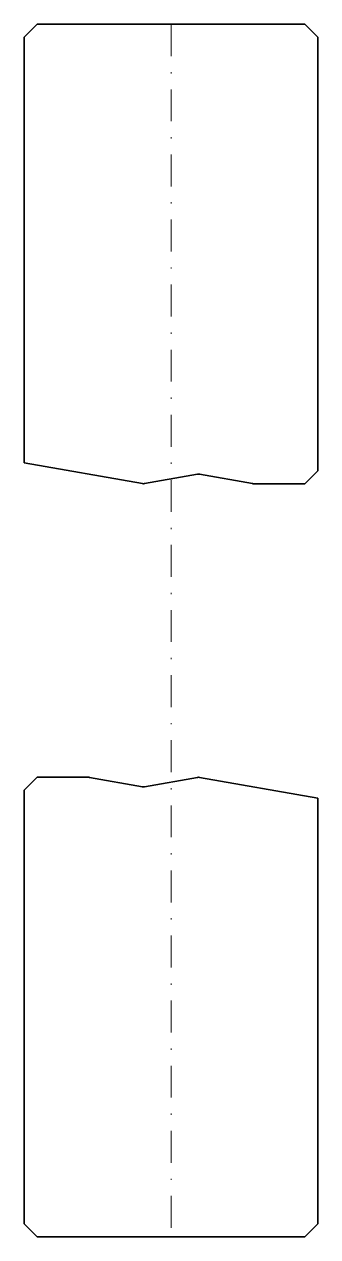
# Model space of a CAD drawing. Header units: millimetres. Extents: x -11.5 to 11.5, y 0 to 95.
import ezdxf

# ---------------------------------------------------------------- set-up
doc = ezdxf.new("R2010")
doc.units = ezdxf.units.MM
doc.header["$LTSCALE"] = 5
doc.linetypes.add('AUSGEZOGEN', pattern=[0])
doc.linetypes.add('DASHDOT', pattern=[1, 0.5, -0.25, 0, -0.25])
doc.layers.add('2', color=7, linetype='Continuous')

msp = doc.modelspace()

# ---------------------------------------------------------------- linework, layer by layer
at = {"layer": '2', "color": 7, "linetype": 'AUSGEZOGEN', "lineweight": 35}
for p, q in [((-11.5, 94), (-10.5, 95)), ((-10.5, 95), (10.5, 95)), ((10.5, 95), (11.5, 94)), ((-11.5, 60.647), (-11.5, 94)), ((11.5, 94), (11.5, 60)), ((-2.246, 59.008), (-11.5, 60.639)), ((11.5, 60), (10.5, 59)), ((2.073, 59.739), (-2.073, 59.008)), ((6.392, 59.008), (2.246, 59.739)), ((10.5, 59), (6.479, 59)), ((-10.5, 36), (-11.5, 35)), ((-6.479, 36), (-10.5, 36)), ((-2.246, 35.261), (-6.392, 35.992)), ((2.073, 35.992), (-2.073, 35.261)), ((11.5, 34.361), (2.246, 35.992)), ((-11.5, 35), (-11.5, 1)), ((11.5, 1), (11.5, 34.353)), ((-11.5, 1), (-10.5, 0)), ((10.5, 0), (11.5, 1)), ((-10.5, 0), (10.5, 0))]:
    msp.add_line(p, q, dxfattribs=at)
at = {"layer": '2', "color": 7, "linetype": 'DASHDOT', "lineweight": 18}
msp.add_line((0, 95), (0, 0), dxfattribs=at)
at = {"layer": '2', "color": 7, "linetype": 'AUSGEZOGEN', "lineweight": 35}
for centre, start, end in [((-2.16, 59.5), 260, 280), ((2.16, 59.246), 80, 100), ((6.479, 59.5), 260, 270), ((-6.479, 35.5), 80, 90), ((-2.16, 35.754), 260, 280), ((2.16, 35.5), 80, 100)]:
    msp.add_arc(centre, 0.5, start, end, dxfattribs=at)

doc.saveas('drawing.dxf')
